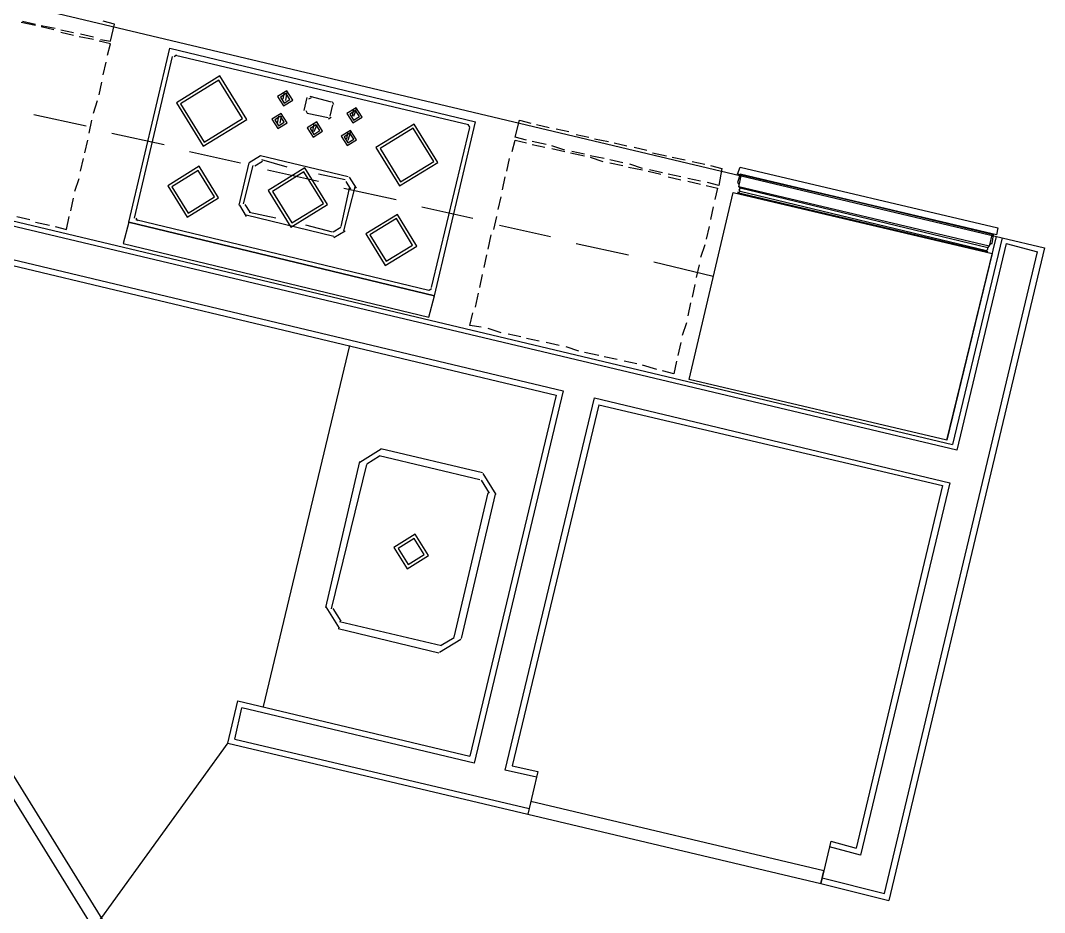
# Model space of a CAD drawing. Header units: feet. Extents: x -84 to 198, y -22 to 181.
# Drawn here: x 101.14 to 110.79, y 127.89 to 136.29 of the extents above; entities that cross this region are included whole.
import ezdxf

# ---------------------------------------------------------------- set-up
doc = ezdxf.new("R2010")
doc.units = ezdxf.units.FT
doc.layers.add('A-LINEA', color=7, linetype='CONTINUOUS')

msp = doc.modelspace()

# ---------------------------------------------------------------- linework, layer by layer
at = {"layer": 'A-LINEA'}
for p, q in [((97.4267, 137.3244), (110.3867, 134.2444)), ((101.28, 136.2444), (101.1467, 136.2711)), ((101.16, 136.2844), (101.28, 136.2578)), ((101.3333, 136.2444), (101.4667, 136.2178)), ((101.4533, 136.2044), (101.3333, 136.2311)), ((101.52, 136.2044), (101.64, 136.1778)), ((101.64, 136.1511), (101.52, 136.1778)), ((101.8267, 136.1111), (101.6933, 136.1378)), ((101.7067, 136.1644), (101.8267, 136.1378)), ((102.16, 134.3911), (102.5467, 136.0311)), ((102.5467, 136.0311), (105.4267, 135.3378)), ((102.2133, 134.4311), (102.5733, 135.9511)), ((102.6113, 135.9639), (102.5872, 135.9491)), ((102.6, 135.9644), (105.36, 135.3111)), ((95.0267, 135.8444), (109.92, 132.2978)), ((101.92, 135.7778), (101.9467, 135.8978)), ((109.96, 132.2444), (95.0133, 135.7911)), ((101.88, 135.5911), (101.9067, 135.7111)), ((101.8267, 135.4178), (101.8667, 135.5378)), ((103.6133, 135.5511), (103.6267, 135.6178)), ((103.6267, 135.5378), (103.6267, 135.5378)), ((103.64, 135.5378), (103.6533, 135.6178)), ((103.8133, 135.4444), (103.84, 135.5644)), ((103.878, 135.5639), (103.8539, 135.5491)), ((103.8667, 135.5778), (104.0667, 135.5244)), ((94.9333, 135.4444), (106.1867, 132.7644)), ((94.9467, 135.4978), (106.2533, 132.8044)), ((103.8272, 135.4424), (103.842, 135.4183)), ((104.08, 135.4978), (104.0533, 135.3911)), ((104.0928, 135.4998), (104.078, 135.5239)), ((104.2667, 135.3911), (104.28, 135.4578)), ((104.28, 135.3911), (104.3067, 135.4578)), ((101.2667, 135.4044), (101.76, 135.2978)), ((101.7867, 135.2311), (101.8133, 135.3511)), ((103.56, 135.3244), (103.5733, 135.3911)), ((103.5867, 135.3244), (103.6, 135.3911)), ((103.84, 135.4178), (104.04, 135.3778)), ((104.042, 135.365), (104.0661, 135.3798)), ((104.28, 135.3911), (104.28, 135.3911)), ((103.5733, 135.3244), (103.5733, 135.3244)), ((103.8933, 135.2444), (103.9067, 135.3244)), ((105.0133, 133.7778), (105.3733, 135.2844)), ((105.04, 133.6978), (105.4267, 135.3378)), ((105.3728, 135.2865), (105.358, 135.3106)), ((106, 135.3111), (106.12, 135.2844)), ((106.1867, 135.2711), (106.3067, 135.2444)), ((101.7467, 135.0444), (101.7733, 135.1644)), ((102, 135.2311), (102.4933, 135.1244)), ((104.2133, 135.1778), (104.2267, 135.2444)), ((106.0933, 135.1244), (105.96, 135.1511)), ((106.3733, 135.2178), (106.4933, 135.1911)), ((106.5467, 135.1778), (106.68, 135.1511)), ((102.7333, 135.0578), (103.2133, 134.9511)), ((105.96, 135.1244), (106.08, 135.0978)), ((106.2667, 135.0711), (106.1467, 135.1111)), ((106.1467, 135.0844), (106.2667, 135.0578)), ((106.4533, 135.0311), (106.3333, 135.0578)), ((106.7333, 135.1378), (106.8533, 135.1111)), ((106.92, 135.0978), (107.04, 135.0711)), ((101.7067, 134.8711), (101.7333, 134.9911)), ((103.4, 135.0154), (103.2957, 134.9512)), ((103.4205, 134.9628), (103.3483, 134.9183)), ((104.2267, 134.8178), (103.4, 135.0178)), ((103.6533, 134.9111), (103.4133, 134.9778)), ((105.72, 134.8711), (105.7467, 134.9911)), ((106.32, 135.0444), (106.4533, 135.0178)), ((106.64, 134.9911), (106.5067, 135.0178)), ((106.5067, 135.0044), (106.6267, 134.9644)), ((106.8133, 134.9511), (106.6933, 134.9778)), ((107.0933, 135.0444), (107.2267, 135.0178)), ((107.28, 135.0044), (107.4, 134.9778)), ((107.4667, 134.9644), (107.5867, 134.9378)), ((103.2, 134.5511), (103.2933, 134.9511)), ((103.24, 134.5644), (103.3333, 134.9244)), ((103.4667, 134.8844), (103.9467, 134.7778)), ((106.6933, 134.9511), (106.8133, 134.9244)), ((106.8667, 134.9111), (107, 134.8844)), ((107, 134.8978), (106.88, 134.9378)), ((107.0533, 134.8711), (107.1733, 134.8444)), ((107.1867, 134.8578), (107.0667, 134.8844)), ((101.6533, 134.6844), (101.6933, 134.8044)), ((104.2, 134.7911), (103.9467, 134.8444)), ((104.2517, 134.7039), (104.2072, 134.7762)), ((104.3043, 134.7111), (104.24, 134.8154)), ((105.68, 134.6978), (105.7067, 134.8178)), ((107.36, 134.8178), (107.24, 134.8444)), ((107.24, 134.8178), (107.36, 134.7911)), ((107.5467, 134.7778), (107.4267, 134.8044)), ((107.4267, 134.7778), (107.5467, 134.7511)), ((107.72, 134.7378), (107.6133, 134.7644)), ((104.16, 134.3511), (104.24, 134.7111)), ((104.1867, 134.3111), (104.2933, 134.7244)), ((104.1867, 134.7111), (104.68, 134.6044)), ((110.2533, 134.1511), (107.92, 134.7111)), ((110.2533, 134.1511), (107.92, 134.7111)), ((107.92, 134.6844), (110.24, 134.1244)), ((107.92, 134.6844), (110.24, 134.1244)), ((101.6133, 134.4978), (101.64, 134.6178)), ((105.64, 134.5111), (105.6667, 134.6311)), ((103.2023, 134.5512), (103.2666, 134.4468)), ((103.255, 134.5583), (103.2995, 134.4861)), ((103.5467, 134.4311), (103.2933, 134.4844)), ((104.92, 134.5378), (105.4, 134.4311)), ((107.6667, 134.5378), (107.64, 134.4178)), ((101.1067, 134.4444), (101.2267, 134.4178)), ((101.28, 134.3911), (101.4133, 134.3644)), ((102.16, 134.3911), (105.04, 133.6978)), ((102.2267, 134.4178), (104.9867, 133.7511)), ((102.2272, 134.4291), (102.242, 134.405)), ((104.0933, 134.2578), (103.2667, 134.4578)), ((105.6, 134.3244), (105.6267, 134.4444)), ((104.08, 134.2978), (103.8267, 134.3644)), ((104.0861, 134.2994), (104.1584, 134.3439)), ((104.0933, 134.2468), (104.1977, 134.3111)), ((105.6533, 134.3644), (106.1333, 134.2578)), ((107.6267, 134.3511), (107.6, 134.2311)), ((105.5467, 134.1378), (105.5733, 134.2711)), ((106.3733, 134.1911), (106.8667, 134.0844)), ((109.8667, 132.3378), (110.3333, 134.2578)), ((110.3867, 134.2444), (109.92, 132.2978)), ((110.4267, 134.1911), (109.96, 132.2444)), ((110.3867, 134.2444), (110.7867, 134.1511)), ((110.4267, 134.1911), (110.72, 134.1111)), ((107.5867, 134.1778), (107.5467, 134.0578)), ((109.28, 128.0711), (110.72, 134.1111)), ((110.7867, 134.1511), (109.32, 128.0044)), ((105.5067, 133.9644), (105.5333, 134.0844)), ((107.1067, 134.0178), (107.6667, 133.8844)), ((105.4667, 133.7778), (105.4933, 133.8978)), ((107.5333, 133.9911), (107.5067, 133.8711)), ((107.4933, 133.8044), (107.4667, 133.6844)), ((104.9887, 133.7517), (105.0128, 133.7665)), ((105.4267, 133.5911), (105.4533, 133.7244)), ((107.4533, 133.6311), (107.4267, 133.5111)), ((107.4133, 133.4444), (107.3733, 133.3244)), ((105.6667, 133.3511), (105.5467, 133.3911)), ((105.8533, 133.3111), (105.7333, 133.3378)), ((104.24, 133.2311), (103.4267, 129.8311)), ((106.0267, 133.2711), (105.9067, 133.2978)), ((106.2133, 133.2311), (106.0933, 133.2578)), ((107.36, 133.2578), (107.3333, 133.1378)), ((106.4, 133.1778), (106.28, 133.2178)), ((106.5867, 133.1378), (106.4533, 133.1644)), ((106.76, 133.0978), (106.64, 133.1244)), ((106.9467, 133.0578), (106.8267, 133.0844)), ((107.1333, 133.0044), (107, 133.0444)), ((107.32, 133.0844), (107.2933, 132.9644)), ((107.2933, 132.9644), (107.1867, 132.9911)), ((106.1867, 132.7644), (105.3733, 129.3644)), ((106.1867, 132.7644), (105.3733, 129.3644)), ((106.2533, 132.8044), (105.4133, 129.2978)), ((105.7067, 129.2311), (106.5467, 132.7378)), ((106.5867, 132.6711), (105.7733, 129.2711)), ((106.5467, 132.7378), (109.8933, 131.9378)), ((106.5867, 132.6711), (109.8267, 131.9111)), ((105.4933, 132.0311), (104.5333, 132.2578)), ((104.5385, 132.2533), (104.3378, 132.1297)), ((104.5231, 132.1884), (104.4027, 132.1142)), ((105.4667, 131.9644), (104.52, 132.1911)), ((104.3333, 132.1378), (104.0133, 130.7644)), ((104.4, 132.1111), (104.0667, 130.7511)), ((105.6222, 131.8259), (105.4985, 132.0266)), ((105.5573, 131.8413), (105.4831, 131.9617)), ((109.8267, 131.9111), (109.0133, 128.4978)), ((109.8933, 131.9378), (109.0533, 128.4311)), ((105.2267, 130.4844), (105.5467, 131.8444)), ((105.2933, 130.4711), (105.6133, 131.8311)), ((104.0178, 130.7697), (104.1415, 130.569)), ((104.0827, 130.7542), (104.1569, 130.6338)), ((104.1467, 130.6311), (105.1067, 130.4044)), ((104.1333, 130.5644), (105.08, 130.3378)), ((105.0881, 130.3423), (105.2888, 130.4659)), ((105.1035, 130.4072), (105.224, 130.4813)), ((103.0933, 129.4844), (103.1867, 129.8844)), ((103.1867, 129.8844), (105.3733, 129.3644)), ((103.16, 129.5244), (103.2267, 129.8178)), ((105.4133, 129.2978), (103.2267, 129.8178)), ((101.8259, 127.732), (103.0965, 129.4893)), ((103.0933, 129.4844), (105.92, 128.8178)), ((103.16, 129.5244), (105.9333, 128.8711)), ((105.7733, 129.2711), (106.0133, 129.2178)), ((106, 129.1644), (105.7067, 129.2311)), ((106.0133, 129.2178), (105.92, 128.8178)), ((108.7733, 128.5644), (108.68, 128.1644)), ((109.0533, 128.4311), (108.76, 128.5111)), ((108.7733, 128.5644), (109.0133, 128.4978)), ((108.6933, 128.2178), (109.28, 128.0711)), ((108.68, 128.1644), (109.32, 128.0044))]:
    msp.add_line(p, q, dxfattribs=at)
for points in [[(101.8933, 136.1111), (101.9867, 136.0978), (102.0267, 136.2578), (101.92, 136.2844)], [(101.96, 135.9644), (101.9867, 136.0711), (101.88, 136.0978)], [(102.6092, 135.5164), (102.8614, 135.107), (103.2708, 135.3592), (103.0186, 135.7686), (102.6092, 135.5164)], [(102.6481, 135.5071), (102.8706, 135.1459), (103.2319, 135.3684), (103.0094, 135.7296), (102.6481, 135.5071)], [(103.562, 135.5747), (103.6164, 135.4864), (103.7047, 135.5408), (103.6503, 135.6291), (103.562, 135.5747)], [(103.5879, 135.5686), (103.6225, 135.5124), (103.6787, 135.547), (103.6441, 135.6032), (103.5879, 135.5686)], [(104.2153, 135.4147), (104.2697, 135.3264), (104.358, 135.3808), (104.3036, 135.4691), (104.2153, 135.4147)], [(104.2413, 135.4086), (104.2759, 135.3524), (104.3321, 135.387), (104.2975, 135.4432), (104.2413, 135.4086)], [(103.5087, 135.3614), (103.563, 135.2731), (103.6513, 135.3275), (103.597, 135.4158), (103.5087, 135.3614)], [(103.5346, 135.3552), (103.5692, 135.299), (103.6254, 135.3337), (103.5908, 135.3898), (103.5346, 135.3552)], [(105.9067, 135.1644), (105.8, 135.1911), (105.84, 135.3511), (105.9467, 135.3244)], [(103.842, 135.2814), (103.8964, 135.1931), (103.9847, 135.2475), (103.9303, 135.3358), (103.842, 135.2814)], [(103.8679, 135.2752), (103.9025, 135.219), (103.9587, 135.2537), (103.9241, 135.3098), (103.8679, 135.2752)], [(103.9067, 135.2444), (103.9067, 135.2444), (103.9333, 135.3111)], [(104.162, 135.2014), (104.2164, 135.1131), (104.3047, 135.1675), (104.2503, 135.2558), (104.162, 135.2014)], [(104.4881, 135.0938), (104.7106, 134.7326), (105.0719, 134.9551), (104.8494, 135.3163), (104.4881, 135.0938)], [(104.527, 135.0846), (104.7199, 134.7715), (105.033, 134.9643), (104.8401, 135.2774), (104.527, 135.0846)], [(104.1879, 135.1952), (104.2225, 135.139), (104.2787, 135.1737), (104.2441, 135.2298), (104.1879, 135.1952)], [(104.2267, 135.1644), (104.2267, 135.1644), (104.2533, 135.2444)], [(105.7733, 135.0578), (105.8, 135.1644), (105.9067, 135.1378)], [(102.5267, 134.7348), (102.7096, 134.4378), (103.0066, 134.6207), (102.8237, 134.9178), (102.5267, 134.7348)], [(102.5656, 134.7256), (102.7189, 134.4767), (102.9677, 134.63), (102.8145, 134.8788), (102.5656, 134.7256)], [(103.4744, 134.6907), (103.687, 134.3455), (104.0322, 134.5582), (103.8196, 134.9033), (103.4744, 134.6907)], [(103.5134, 134.6815), (103.6963, 134.3845), (103.9933, 134.5674), (103.8104, 134.8644), (103.5134, 134.6815)], [(107.64, 134.9244), (107.7467, 134.8978), (107.72, 134.7378)], [(110.3467, 134.3378), (110.3333, 134.2711), (107.8933, 134.8444), (107.92, 134.9111), (110.3467, 134.3378)], [(110.3467, 134.3378), (110.3333, 134.2711), (107.8933, 134.8444), (107.92, 134.9111), (110.3467, 134.3378)], [(107.92, 134.8444), (107.8933, 134.7644), (107.9067, 134.7511), (107.9067, 134.7244), (107.92, 134.7111), (107.9067, 134.6978), (107.92, 134.6844), (107.9067, 134.6711), (107.8933, 134.6711), (110.2533, 134.1111), (110.24, 134.1244), (110.2533, 134.1378), (110.2533, 134.1511), (110.2667, 134.1644), (110.28, 134.1911), (110.2933, 134.1911), (110.3067, 134.2711), (107.92, 134.8444)], [(107.92, 134.8444), (107.8933, 134.7644), (107.9067, 134.7511), (107.9067, 134.7244), (107.92, 134.7111), (107.9067, 134.6978), (107.92, 134.6844), (107.9067, 134.6711), (107.8933, 134.6711), (110.2533, 134.1111), (110.24, 134.1244), (110.2533, 134.1378), (110.2533, 134.1511), (110.2667, 134.1644), (110.28, 134.1911), (110.2933, 134.1911), (110.3067, 134.2711), (107.92, 134.8444)], [(110.2933, 134.2844), (110.2667, 134.1644), (107.9067, 134.7244), (107.9333, 134.8444), (110.2933, 134.2844)], [(110.2933, 134.2844), (110.2667, 134.1644), (107.9067, 134.7244), (107.9333, 134.8444), (110.2933, 134.2844)], [(107.8533, 134.6711), (110.2933, 134.0978), (109.8667, 132.3378), (107.44, 132.9111), (107.8533, 134.6711)], [(107.6, 134.7378), (107.7067, 134.7111), (107.68, 134.6044)], [(101.4667, 134.3511), (101.5733, 134.3244), (101.6, 134.4444)], [(102.1067, 134.1911), (104.9867, 133.4978), (105.04, 133.6978), (102.16, 134.3911), (102.1067, 134.1911)], [(104.3934, 134.2815), (104.5763, 133.9845), (104.8733, 134.1674), (104.6904, 134.4644), (104.3934, 134.2815)], [(104.4323, 134.2722), (104.5855, 134.0234), (104.8344, 134.1767), (104.6811, 134.4255), (104.4323, 134.2722)], [(105.48, 133.4044), (105.3733, 133.4178), (105.4, 133.5378)], [(104.8585, 131.4533), (104.6578, 131.3297), (104.7815, 131.129), (104.9822, 131.2526), (104.8585, 131.4533)], [(104.8493, 131.4143), (104.6968, 131.3204), (104.7907, 131.1679), (104.9432, 131.2618), (104.8493, 131.4143)], [(100.3333, 130.1511), (101.8267, 127.7378), (101.9333, 127.7911), (100.44, 130.2044), (100.3333, 130.1511)], [(105.92, 128.8178), (108.68, 128.1644), (108.7067, 128.2844), (105.9467, 128.9378), (105.92, 128.8178)]]:
    msp.add_lwpolyline(points, dxfattribs=at)

doc.saveas('drawing.dxf')
